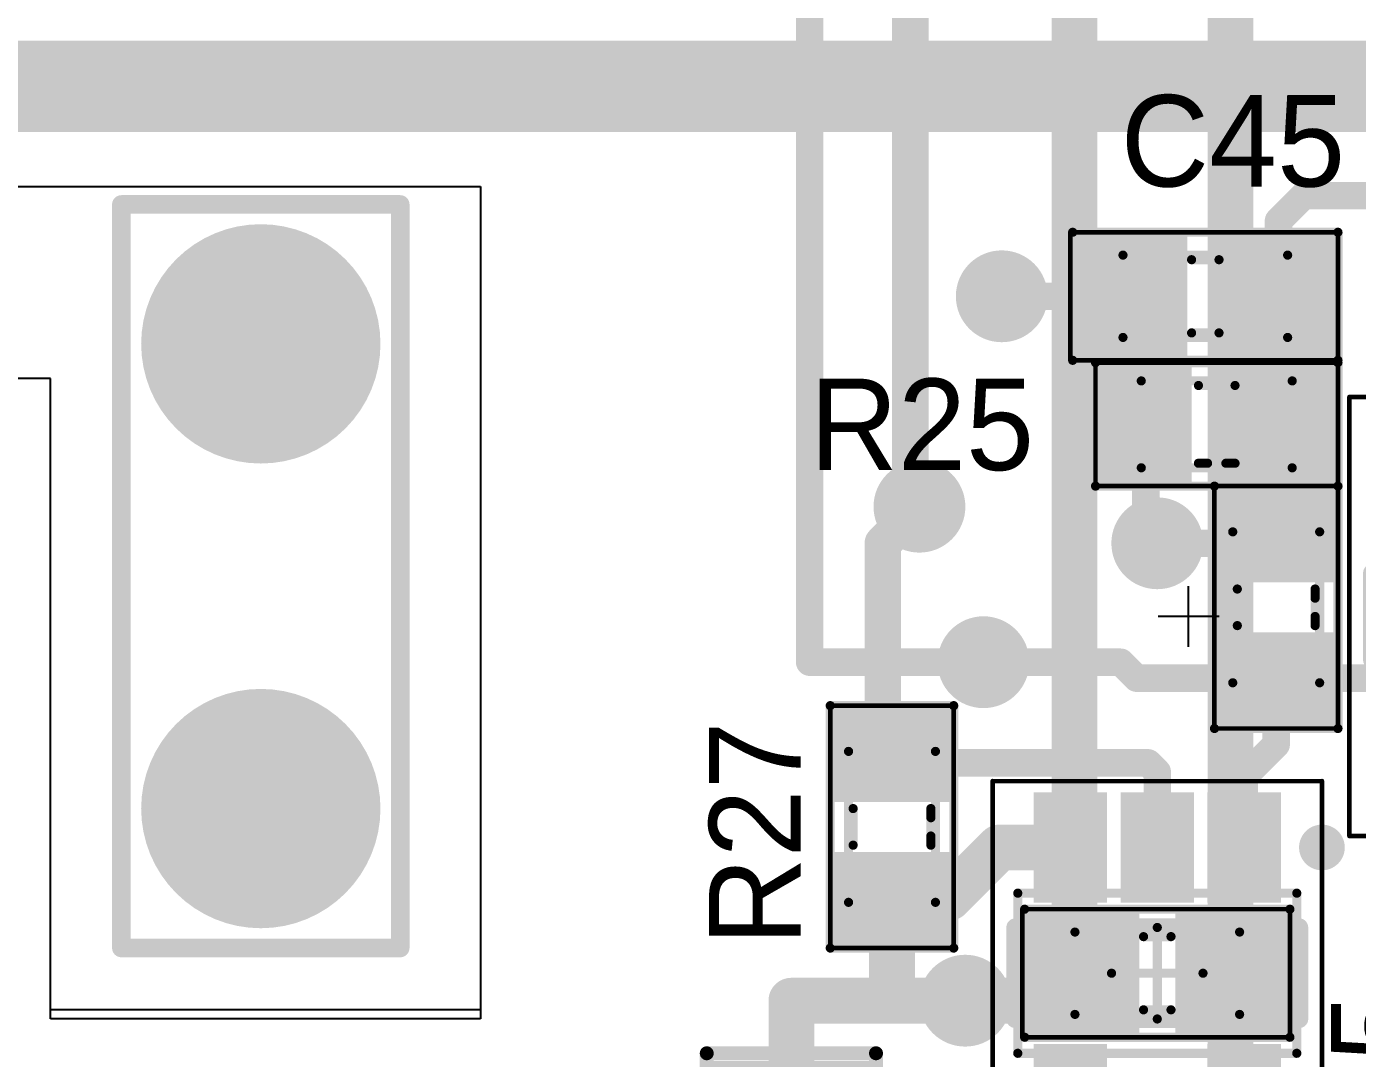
# Model space of a CAD drawing. Header units: millimetres. Extents: x 29 to 180, y 30 to 200.
# Drawn here: x 103.84 to 118.39, y 95.77 to 107.05 of the extents above; entities that cross this region are included whole.
import ezdxf

# ---------------------------------------------------------------- set-up
doc = ezdxf.new("R2010")
doc.units = ezdxf.units.MM
for name, color, linetype in [('BottomLayer', 5, 'Continuous'), ('BottomOverlay', 54, 'Continuous'), ('BottomPaste', 16, 'Continuous'), ('BottomSolder', 6, 'Continuous'), ('Mechanical13', 56, 'Continuous'), ('Mechanical15', 56, 'Continuous'), ('MultiLayer', 9, 'Continuous'), ('PadHoleLayer', 156, 'Continuous'), ('TopLayer', 1, 'Continuous'), ('TopOverlay', 2, 'Continuous'), ('TopPaste', 8, 'Continuous'), ('TopSolder', 216, 'Continuous'), ('ViaHoleLayer', 16, 'Continuous')]:
    doc.layers.add(name, color=color, linetype=linetype)

# ---------------------------------------------------------------- blocks, each defined once
blk = doc.blocks.new('SOD_123_143')
at = {"layer": 'Mechanical13', "const_width": 0.1}
for points in [[(-1.93, 0.9), (1.93, 0.9)], [(-1.93, 0.9), (-1.93, -0.9)], [(1.93, 0.9), (1.93, -0.9)], [(-1.93, -0.9), (1.93, -0.9)]]:
    blk.add_lwpolyline(points, dxfattribs=at)
at = {"layer": 'Mechanical13', "const_width": 0.05}
for points in [[(-1.955, 0.9, 1), (-1.905, 0.9, 1)], [(-1.955, 0.9, 1), (-1.905, 0.9, 1)], [(1.905, 0.9, 1), (1.955, 0.9, 1)], [(1.905, 0.9, 1), (1.955, 0.9, 1)], [(-1.955, -0.9, 1), (-1.905, -0.9, 1)], [(-1.955, -0.9, 1), (-1.905, -0.9, 1)], [(1.905, -0.9, 1), (1.955, -0.9, 1)], [(1.905, -0.9, 1), (1.955, -0.9, 1)]]:
    blk.add_lwpolyline(points, format="xyb", close=True, dxfattribs=at)
at = {"layer": 'Mechanical13'}
blk.add_solid([(-1.93, -0.9), (-1.411, -0.9), (-1.93, 0.9), (-1.411, 0.9)], dxfattribs=at)
at = {"layer": 'Mechanical15'}
for points, const_width in [([(-2.4, 1.2), (2.4, 1.2)], 0.05), ([(-2.4, 1.2), (-2.4, -1.2)], 0.05), ([(2.4, 1.2), (2.4, -1.2)], 0.05), ([(0, 0.5), (0, -0.5)], 0.1), ([(-0.5, 0), (0.5, 0)], 0.1), ([(-2.4, -1.2), (2.4, -1.2)], 0.05)]:
    blk.add_lwpolyline(points, dxfattribs=dict(at, const_width=const_width))
for points, const_width in [([(-2.412, 1.2, 1), (-2.388, 1.2, 1)], 0.025), ([(-2.412, 1.2, 1), (-2.388, 1.2, 1)], 0.025), ([(2.388, 1.2, 1), (2.412, 1.2, 1)], 0.025), ([(2.388, 1.2, 1), (2.412, 1.2, 1)], 0.025), ([(-0.025, 0.5, 1), (0.025, 0.5, 1)], 0.05), ([(-0.525, 0, 1), (-0.475, 0, 1)], 0.05), ([(0.475, 0, 1), (0.525, 0, 1)], 0.05), ([(-0.025, -0.5, 1), (0.025, -0.5, 1)], 0.05), ([(-2.412, -1.2, 1), (-2.388, -1.2, 1)], 0.025), ([(-2.412, -1.2, 1), (-2.388, -1.2, 1)], 0.025), ([(2.388, -1.2, 1), (2.412, -1.2, 1)], 0.025), ([(2.388, -1.2, 1), (2.412, -1.2, 1)], 0.025)]:
    blk.add_lwpolyline(points, format="xyb", close=True, dxfattribs=dict(at, const_width=const_width))
at = {"layer": 'TopLayer'}
for points in [[(-1.18, -0.61), (-1.18, 0.61), (-2.09, -0.61), (-2.09, 0.61)], [(2.09, -0.61), (2.09, 0.61), (1.18, -0.61), (1.18, 0.61)]]:
    blk.add_solid(points, dxfattribs=at)
at = {"layer": 'TopOverlay'}
for p, q in [((0, 2.625), (0, 3.291)), ((-0.333, 2.958), (0.333, 2.958))]:
    blk.add_line(p, q, dxfattribs=at)
at = {"layer": 'TopOverlay', "const_width": 0.2}
for points in [[(-0.475, 0.95), (0.475, 0.95)], [(-0.475, -0.95), (0.475, -0.95)]]:
    blk.add_lwpolyline(points, dxfattribs=at)
at = {"layer": 'TopOverlay', "const_width": 0.1}
for points in [[(-0.525, 0.95, 1), (-0.425, 0.95, 1)], [(0.425, 0.95, 1), (0.525, 0.95, 1)], [(-0.525, -0.95, 1), (-0.425, -0.95, 1)], [(0.425, -0.95, 1), (0.525, -0.95, 1)]]:
    blk.add_lwpolyline(points, format="xyb", close=True, dxfattribs=at)
at = {"layer": 'TopPaste'}
for points in [[(-1.18, -0.61), (-1.18, 0.61), (-2.09, -0.61), (-2.09, 0.61)], [(2.09, -0.61), (2.09, 0.61), (1.18, -0.61), (1.18, 0.61)]]:
    blk.add_solid(points, dxfattribs=at)
at = {"layer": 'TopSolder'}
for points in [[(-1.078, -0.712), (-1.078, 0.712), (-2.192, -0.712), (-2.192, 0.712)], [(2.192, -0.712), (2.192, 0.712), (1.078, -0.712), (1.078, 0.712)]]:
    blk.add_solid(points, dxfattribs=at)
blk = doc.blocks.new('SOT_23_DBV__144')
at = {"layer": 'Mechanical13', "const_width": 0.1}
for points in [[(-0.875, -1.525), (-0.875, 1.525)], [(0.875, 1.525), (-0.875, 1.525)], [(0.875, -1.525), (0.875, 1.525)], [(0.875, -1.525), (-0.875, -1.525)]]:
    blk.add_lwpolyline(points, dxfattribs=at)
at = {"layer": 'Mechanical13', "const_width": 0.05}
for points in [[(-0.9, 1.525, 1), (-0.85, 1.525, 1)], [(-0.9, 1.525, 1), (-0.85, 1.525, 1)], [(0.85, 1.525, 1), (0.9, 1.525, 1)], [(0.85, 1.525, 1), (0.9, 1.525, 1)], [(-0.9, -1.525, 1), (-0.85, -1.525, 1)], [(-0.9, -1.525, 1), (-0.85, -1.525, 1)], [(0.85, -1.525, 1), (0.9, -1.525, 1)], [(0.85, -1.525, 1), (0.9, -1.525, 1)]]:
    blk.add_lwpolyline(points, format="xyb", close=True, dxfattribs=at)
at = {"layer": 'Mechanical15'}
for points, const_width in [([(-2.1, -1.8), (-2.1, 1.8)], 0.05), ([(2.1, 1.8), (-2.1, 1.8)], 0.05), ([(2.1, -1.8), (2.1, 1.8)], 0.05), ([(0, -0.5), (0, 0.5)], 0.1), ([(0.5, 0), (-0.5, 0)], 0.1), ([(2.1, -1.8), (-2.1, -1.8)], 0.05)]:
    blk.add_lwpolyline(points, dxfattribs=dict(at, const_width=const_width))
for points, const_width in [([(-2.113, 1.8, 1), (-2.088, 1.8, 1)], 0.025), ([(-2.113, 1.8, 1), (-2.088, 1.8, 1)], 0.025), ([(2.087, 1.8, 1), (2.112, 1.8, 1)], 0.025), ([(2.087, 1.8, 1), (2.112, 1.8, 1)], 0.025), ([(-0.025, 0.5, 1), (0.025, 0.5, 1)], 0.05), ([(-0.525, 0, 1), (-0.475, 0, 1)], 0.05), ([(0.475, 0, 1), (0.525, 0, 1)], 0.05), ([(-0.025, -0.5, 1), (0.025, -0.5, 1)], 0.05), ([(-2.113, -1.8, 1), (-2.088, -1.8, 1)], 0.025), ([(-2.113, -1.8, 1), (-2.088, -1.8, 1)], 0.025), ([(2.087, -1.8, 1), (2.112, -1.8, 1)], 0.025), ([(2.087, -1.8, 1), (2.112, -1.8, 1)], 0.025)]:
    blk.add_lwpolyline(points, format="xyb", close=True, dxfattribs=dict(at, const_width=const_width))
at = {"layer": 'TopLayer'}
for points in [[(-0.875, 0.65), (-0.875, 1.25), (-1.875, 0.65), (-1.875, 1.25)], [(1.875, 0.65), (1.875, 1.25), (0.875, 0.65), (0.875, 1.25)], [(-0.875, -0.3), (-0.875, 0.3), (-1.875, -0.3), (-1.875, 0.3)], [(-0.875, -1.25), (-0.875, -0.65), (-1.875, -1.25), (-1.875, -0.65)], [(1.875, -1.25), (1.875, -0.65), (0.875, -1.25), (0.875, -0.65)]]:
    blk.add_solid(points, dxfattribs=at)
at = {"layer": 'TopOverlay'}
for points, const_width in [([(-1.25, 1.8, 1), (-1.5, 1.8, 1)], 0.25), ([(-1.563, 1.8, 1), (-1.438, 1.8, 1)], 0.125), ([(-1.312, 1.8, 1), (-1.188, 1.8, 1)], 0.125), ([(-0.55, 1.55, 1), (-0.45, 1.55, 1)], 0.1), ([(-0.55, 1.55, 1), (-0.45, 1.55, 1)], 0.1), ([(0.45, 1.55, 1), (0.55, 1.55, 1)], 0.1), ([(0.45, 1.55, 1), (0.55, 1.55, 1)], 0.1), ([(-0.55, -1.55, 1), (-0.45, -1.55, 1)], 0.1), ([(-0.55, -1.55, 1), (-0.45, -1.55, 1)], 0.1), ([(0.45, -1.55, 1), (0.55, -1.55, 1)], 0.1), ([(0.45, -1.55, 1), (0.55, -1.55, 1)], 0.1)]:
    blk.add_lwpolyline(points, format="xyb", close=True, dxfattribs=dict(at, const_width=const_width))
at = {"layer": 'TopOverlay', "const_width": 0.2}
for points in [[(0.5, 1.55), (-0.5, 1.55)], [(-0.5, -1.55), (-0.5, 1.55)], [(0.5, -1.55), (0.5, 1.55)], [(0.5, -1.55), (-0.5, -1.55)]]:
    blk.add_lwpolyline(points, dxfattribs=at)
at = {"layer": 'TopPaste'}
for points in [[(-0.875, 0.65), (-0.875, 1.25), (-1.875, 0.65), (-1.875, 1.25)], [(1.875, 0.65), (1.875, 1.25), (0.875, 0.65), (0.875, 1.25)], [(-0.875, -0.3), (-0.875, 0.3), (-1.875, -0.3), (-1.875, 0.3)], [(-0.875, -1.25), (-0.875, -0.65), (-1.875, -1.25), (-1.875, -0.65)], [(1.875, -1.25), (1.875, -0.65), (0.875, -1.25), (0.875, -0.65)]]:
    blk.add_solid(points, dxfattribs=at)
at = {"layer": 'TopSolder'}
for points in [[(-0.773, 0.548), (-0.773, 1.352), (-1.977, 0.548), (-1.977, 1.352)], [(1.977, 0.548), (1.977, 1.352), (0.773, 0.548), (0.773, 1.352)], [(-0.773, -0.402), (-0.773, 0.402), (-1.977, -0.402), (-1.977, 0.402)], [(-0.773, -1.352), (-0.773, -0.548), (-1.977, -1.352), (-1.977, -0.548)], [(1.977, -1.352), (1.977, -0.548), (0.773, -1.352), (0.773, -0.548)]]:
    blk.add_solid(points, dxfattribs=at)
blk = doc.blocks.new('SMD_C_0603_B_245')
at = {"layer": 'BottomLayer'}
for points in [[(-1.3, 0.55), (-1.3, -0.55), (-0.3, 0.55), (-0.3, -0.55)], [(0.3, 0.55), (0.3, -0.55), (1.3, 0.55), (1.3, -0.55)]]:
    blk.add_solid(points, dxfattribs=at)
at = {"layer": 'BottomOverlay', "const_width": 0.1}
for points in [[(-1.45, -0.7), (-1.45, 0.7)], [(-1.45, 0.7), (1.45, 0.7)], [(1.45, -0.7), (1.45, 0.7)], [(-0.15, 0.4), (0.15, 0.4)], [(-0.15, -0.4), (0.15, -0.4)], [(-1.45, -0.7), (1.45, -0.7)]]:
    blk.add_lwpolyline(points, dxfattribs=at)
at = {"layer": 'BottomOverlay', "const_width": 0.05}
for points in [[(-1.475, 0.7, 1), (-1.425, 0.7, 1)], [(-1.475, 0.7, 1), (-1.425, 0.7, 1)], [(1.425, 0.7, 1), (1.475, 0.7, 1)], [(1.425, 0.7, 1), (1.475, 0.7, 1)], [(-0.175, 0.4, 1), (-0.125, 0.4, 1)], [(0.125, 0.4, 1), (0.175, 0.4, 1)], [(-0.175, -0.4, 1), (-0.125, -0.4, 1)], [(0.125, -0.4, 1), (0.175, -0.4, 1)], [(-1.475, -0.7, 1), (-1.425, -0.7, 1)], [(-1.475, -0.7, 1), (-1.425, -0.7, 1)], [(1.425, -0.7, 1), (1.475, -0.7, 1)], [(1.425, -0.7, 1), (1.475, -0.7, 1)]]:
    blk.add_lwpolyline(points, format="xyb", close=True, dxfattribs=at)
at = {"layer": 'BottomPaste'}
for points in [[(-1.3, 0.55), (-1.3, -0.55), (-0.3, 0.55), (-0.3, -0.55)], [(0.3, 0.55), (0.3, -0.55), (1.3, 0.55), (1.3, -0.55)]]:
    blk.add_solid(points, dxfattribs=at)
at = {"layer": 'BottomSolder'}
for points in [[(-1.402, 0.652), (-1.402, -0.652), (-0.198, 0.652), (-0.198, -0.652)], [(0.198, 0.652), (0.198, -0.652), (1.402, 0.652), (1.402, -0.652)]]:
    blk.add_solid(points, dxfattribs=at)
at = {"layer": 'Mechanical13', "const_width": 0.1}
for points in [[(-0.9, -0.45), (-0.9, 0.45)], [(-0.9, 0.45), (0.9, 0.45)], [(0.9, -0.45), (0.9, 0.45)], [(-0.9, -0.45), (0.9, -0.45)]]:
    blk.add_lwpolyline(points, dxfattribs=at)
at = {"layer": 'Mechanical13', "const_width": 0.05}
for points in [[(-0.925, 0.45, 1), (-0.875, 0.45, 1)], [(-0.925, 0.45, 1), (-0.875, 0.45, 1)], [(0.875, 0.45, 1), (0.925, 0.45, 1)], [(0.875, 0.45, 1), (0.925, 0.45, 1)], [(-0.925, -0.45, 1), (-0.875, -0.45, 1)], [(-0.925, -0.45, 1), (-0.875, -0.45, 1)], [(0.875, -0.45, 1), (0.925, -0.45, 1)], [(0.875, -0.45, 1), (0.925, -0.45, 1)]]:
    blk.add_lwpolyline(points, format="xyb", close=True, dxfattribs=at)
at = {"layer": 'Mechanical15', "const_width": 0.05}
for points in [[(-1.475, -0.7), (-1.475, 0.7)], [(-1.475, 0.7), (1.45, 0.7)], [(1.45, -0.7), (1.45, 0.7)], [(-1.475, -0.7), (1.45, -0.7)]]:
    blk.add_lwpolyline(points, dxfattribs=at)
at = {"layer": 'Mechanical15', "const_width": 0.025}
for points in [[(-1.488, 0.7, 1), (-1.463, 0.7, 1)], [(-1.488, 0.7, 1), (-1.463, 0.7, 1)], [(1.438, 0.7, 1), (1.462, 0.7, 1)], [(1.438, 0.7, 1), (1.462, 0.7, 1)], [(-1.488, -0.7, 1), (-1.463, -0.7, 1)], [(-1.488, -0.7, 1), (-1.463, -0.7, 1)], [(1.438, -0.7, 1), (1.462, -0.7, 1)], [(1.438, -0.7, 1), (1.462, -0.7, 1)]]:
    blk.add_lwpolyline(points, format="xyb", close=True, dxfattribs=at)
blk = doc.blocks.new('SMD_C_0603_246')
at = {"layer": 'Mechanical13', "const_width": 0.1}
for points in [[(-0.9, -0.45), (-0.9, 0.45)], [(-0.9, 0.45), (0.9, 0.45)], [(0.9, -0.45), (0.9, 0.45)], [(-0.9, -0.45), (0.9, -0.45)]]:
    blk.add_lwpolyline(points, dxfattribs=at)
at = {"layer": 'Mechanical13', "const_width": 0.05}
for points in [[(-0.925, 0.45, 1), (-0.875, 0.45, 1)], [(-0.925, 0.45, 1), (-0.875, 0.45, 1)], [(0.875, 0.45, 1), (0.925, 0.45, 1)], [(0.875, 0.45, 1), (0.925, 0.45, 1)], [(-0.925, -0.45, 1), (-0.875, -0.45, 1)], [(-0.925, -0.45, 1), (-0.875, -0.45, 1)], [(0.875, -0.45, 1), (0.925, -0.45, 1)], [(0.875, -0.45, 1), (0.925, -0.45, 1)]]:
    blk.add_lwpolyline(points, format="xyb", close=True, dxfattribs=at)
at = {"layer": 'Mechanical15', "const_width": 0.05}
for points in [[(-1.475, -0.7), (-1.475, 0.7)], [(-1.475, 0.7), (1.45, 0.7)], [(1.45, -0.7), (1.45, 0.7)], [(-1.475, -0.7), (1.45, -0.7)]]:
    blk.add_lwpolyline(points, dxfattribs=at)
at = {"layer": 'Mechanical15', "const_width": 0.025}
for points in [[(-1.488, 0.7, 1), (-1.463, 0.7, 1)], [(-1.488, 0.7, 1), (-1.463, 0.7, 1)], [(1.438, 0.7, 1), (1.462, 0.7, 1)], [(1.438, 0.7, 1), (1.462, 0.7, 1)], [(-1.488, -0.7, 1), (-1.463, -0.7, 1)], [(-1.488, -0.7, 1), (-1.463, -0.7, 1)], [(1.438, -0.7, 1), (1.462, -0.7, 1)], [(1.438, -0.7, 1), (1.462, -0.7, 1)]]:
    blk.add_lwpolyline(points, format="xyb", close=True, dxfattribs=at)
at = {"layer": 'TopLayer'}
for points in [[(-0.3, -0.55), (-0.3, 0.55), (-1.3, -0.55), (-1.3, 0.55)], [(1.3, -0.55), (1.3, 0.55), (0.3, -0.55), (0.3, 0.55)]]:
    blk.add_solid(points, dxfattribs=at)
at = {"layer": 'TopOverlay', "const_width": 0.1}
for points in [[(-1.45, -0.7), (-1.45, 0.7)], [(-1.45, 0.7), (1.45, 0.7)], [(1.45, -0.7), (1.45, 0.7)], [(-0.15, 0.4), (0.15, 0.4)], [(-0.15, -0.4), (0.15, -0.4)], [(-1.45, -0.7), (1.45, -0.7)]]:
    blk.add_lwpolyline(points, dxfattribs=at)
at = {"layer": 'TopOverlay', "const_width": 0.05}
for points in [[(-1.475, 0.7, 1), (-1.425, 0.7, 1)], [(-1.475, 0.7, 1), (-1.425, 0.7, 1)], [(1.425, 0.7, 1), (1.475, 0.7, 1)], [(1.425, 0.7, 1), (1.475, 0.7, 1)], [(-0.175, 0.4, 1), (-0.125, 0.4, 1)], [(0.125, 0.4, 1), (0.175, 0.4, 1)], [(-0.175, -0.4, 1), (-0.125, -0.4, 1)], [(0.125, -0.4, 1), (0.175, -0.4, 1)], [(-1.475, -0.7, 1), (-1.425, -0.7, 1)], [(-1.475, -0.7, 1), (-1.425, -0.7, 1)], [(1.425, -0.7, 1), (1.475, -0.7, 1)], [(1.425, -0.7, 1), (1.475, -0.7, 1)]]:
    blk.add_lwpolyline(points, format="xyb", close=True, dxfattribs=at)
at = {"layer": 'TopPaste'}
for points in [[(-0.3, -0.55), (-0.3, 0.55), (-1.3, -0.55), (-1.3, 0.55)], [(1.3, -0.55), (1.3, 0.55), (0.3, -0.55), (0.3, 0.55)]]:
    blk.add_solid(points, dxfattribs=at)
at = {"layer": 'TopSolder'}
for points in [[(-0.198, -0.652), (-0.198, 0.652), (-1.402, -0.652), (-1.402, 0.652)], [(1.402, -0.652), (1.402, 0.652), (0.198, -0.652), (0.198, 0.652)]]:
    blk.add_solid(points, dxfattribs=at)
blk = doc.blocks.new('SMD_R_0603_439')
at = {"layer": 'Mechanical13', "const_width": 0.1}
for points in [[(-0.825, -0.475), (-0.825, 0.475)], [(0.825, 0.475), (-0.825, 0.475)], [(0.825, -0.475), (0.825, 0.475)], [(0.825, -0.475), (-0.825, -0.475)]]:
    blk.add_lwpolyline(points, dxfattribs=at)
at = {"layer": 'Mechanical13', "const_width": 0.05}
for points in [[(-0.85, 0.475, 1), (-0.8, 0.475, 1)], [(-0.85, 0.475, 1), (-0.8, 0.475, 1)], [(0.8, 0.475, 1), (0.85, 0.475, 1)], [(0.8, 0.475, 1), (0.85, 0.475, 1)], [(-0.85, -0.475, 1), (-0.8, -0.475, 1)], [(-0.85, -0.475, 1), (-0.8, -0.475, 1)], [(0.8, -0.475, 1), (0.85, -0.475, 1)], [(0.8, -0.475, 1), (0.85, -0.475, 1)]]:
    blk.add_lwpolyline(points, format="xyb", close=True, dxfattribs=at)
at = {"layer": 'Mechanical15', "const_width": 0.05}
for points in [[(-1.325, -0.675), (-1.325, 0.675)], [(1.325, 0.675), (-1.325, 0.675)], [(1.325, -0.675), (1.325, 0.675)], [(1.325, -0.675), (-1.325, -0.675)]]:
    blk.add_lwpolyline(points, dxfattribs=at)
at = {"layer": 'Mechanical15', "const_width": 0.025}
for points in [[(-1.338, 0.675, 1), (-1.313, 0.675, 1)], [(-1.338, 0.675, 1), (-1.313, 0.675, 1)], [(1.313, 0.675, 1), (1.338, 0.675, 1)], [(1.313, 0.675, 1), (1.338, 0.675, 1)], [(-1.338, -0.675, 1), (-1.313, -0.675, 1)], [(-1.338, -0.675, 1), (-1.313, -0.675, 1)], [(1.313, -0.675, 1), (1.338, -0.675, 1)], [(1.313, -0.675, 1), (1.338, -0.675, 1)]]:
    blk.add_lwpolyline(points, format="xyb", close=True, dxfattribs=at)
at = {"layer": 'TopLayer'}
for points in [[(-0.375, -0.525), (-0.375, 0.525), (-1.175, -0.525), (-1.175, 0.525)], [(1.175, -0.525), (1.175, 0.525), (0.375, -0.525), (0.375, 0.525)]]:
    blk.add_solid(points, dxfattribs=at)
at = {"layer": 'TopOverlay', "const_width": 0.1}
for points in [[(1.325, 0.675), (-1.325, 0.675)], [(-1.325, -0.675), (-1.325, 0.675)], [(1.325, -0.675), (1.325, 0.675)], [(-0.1, 0.425), (-0.2, 0.425)], [(0.1, 0.425), (-0.1, 0.425)], [(0.2, 0.425), (0.1, 0.425)], [(0.2, -0.425), (-0.2, -0.425)], [(1.325, -0.675), (-1.325, -0.675)]]:
    blk.add_lwpolyline(points, dxfattribs=at)
at = {"layer": 'TopOverlay', "const_width": 0.05}
for points in [[(-1.35, 0.675, 1), (-1.3, 0.675, 1)], [(-1.35, 0.675, 1), (-1.3, 0.675, 1)], [(1.3, 0.675, 1), (1.35, 0.675, 1)], [(1.3, 0.675, 1), (1.35, 0.675, 1)], [(-0.225, 0.425, 1), (-0.175, 0.425, 1)], [(-0.125, 0.425, 1), (-0.075, 0.425, 1)], [(-0.125, 0.425, 1), (-0.075, 0.425, 1)], [(0.075, 0.425, 1), (0.125, 0.425, 1)], [(0.075, 0.425, 1), (0.125, 0.425, 1)], [(0.175, 0.425, 1), (0.225, 0.425, 1)], [(-0.225, -0.425, 1), (-0.175, -0.425, 1)], [(0.175, -0.425, 1), (0.225, -0.425, 1)], [(-1.35, -0.675, 1), (-1.3, -0.675, 1)], [(-1.35, -0.675, 1), (-1.3, -0.675, 1)], [(1.3, -0.675, 1), (1.35, -0.675, 1)], [(1.3, -0.675, 1), (1.35, -0.675, 1)]]:
    blk.add_lwpolyline(points, format="xyb", close=True, dxfattribs=at)
at = {"layer": 'TopPaste'}
for points in [[(-0.375, -0.525), (-0.375, 0.525), (-1.175, -0.525), (-1.175, 0.525)], [(1.175, -0.525), (1.175, 0.525), (0.375, -0.525), (0.375, 0.525)]]:
    blk.add_solid(points, dxfattribs=at)
at = {"layer": 'TopSolder'}
for points in [[(-0.273, -0.627), (-0.273, 0.627), (-1.277, -0.627), (-1.277, 0.627)], [(1.277, -0.627), (1.277, 0.627), (0.273, -0.627), (0.273, 0.627)]]:
    blk.add_solid(points, dxfattribs=at)
blk = doc.blocks.new('SMD_R_0603_440')
at = {"layer": 'Mechanical13', "const_width": 0.1}
for points in [[(-0.825, 0.475), (-0.825, -0.475)], [(0.825, 0.475), (-0.825, 0.475)], [(0.825, 0.475), (0.825, -0.475)], [(0.825, -0.475), (-0.825, -0.475)]]:
    blk.add_lwpolyline(points, dxfattribs=at)
at = {"layer": 'Mechanical13', "const_width": 0.05}
for points in [[(-0.85, 0.475, 1), (-0.8, 0.475, 1)], [(-0.85, 0.475, 1), (-0.8, 0.475, 1)], [(0.8, 0.475, 1), (0.85, 0.475, 1)], [(0.8, 0.475, 1), (0.85, 0.475, 1)], [(-0.85, -0.475, 1), (-0.8, -0.475, 1)], [(-0.85, -0.475, 1), (-0.8, -0.475, 1)], [(0.8, -0.475, 1), (0.85, -0.475, 1)], [(0.8, -0.475, 1), (0.85, -0.475, 1)]]:
    blk.add_lwpolyline(points, format="xyb", close=True, dxfattribs=at)
at = {"layer": 'Mechanical15', "const_width": 0.05}
for points in [[(-1.325, 0.675), (-1.325, -0.675)], [(1.325, 0.675), (-1.325, 0.675)], [(1.325, 0.675), (1.325, -0.675)], [(1.325, -0.675), (-1.325, -0.675)]]:
    blk.add_lwpolyline(points, dxfattribs=at)
at = {"layer": 'Mechanical15', "const_width": 0.025}
for points in [[(-1.338, 0.675, 1), (-1.313, 0.675, 1)], [(-1.338, 0.675, 1), (-1.313, 0.675, 1)], [(1.313, 0.675, 1), (1.338, 0.675, 1)], [(1.313, 0.675, 1), (1.338, 0.675, 1)], [(-1.338, -0.675, 1), (-1.313, -0.675, 1)], [(-1.338, -0.675, 1), (-1.313, -0.675, 1)], [(1.313, -0.675, 1), (1.338, -0.675, 1)], [(1.313, -0.675, 1), (1.338, -0.675, 1)]]:
    blk.add_lwpolyline(points, format="xyb", close=True, dxfattribs=at)
at = {"layer": 'TopLayer'}
for points in [[(-0.375, -0.525), (-0.375, 0.525), (-1.175, -0.525), (-1.175, 0.525)], [(1.175, -0.525), (1.175, 0.525), (0.375, -0.525), (0.375, 0.525)]]:
    blk.add_solid(points, dxfattribs=at)
at = {"layer": 'TopOverlay', "const_width": 0.1}
for points in [[(1.325, 0.675), (-1.325, 0.675)], [(-1.325, 0.675), (-1.325, -0.675)], [(1.325, 0.675), (1.325, -0.675)], [(-0.1, 0.425), (-0.2, 0.425)], [(0.1, 0.425), (-0.1, 0.425)], [(0.2, 0.425), (0.1, 0.425)], [(0.2, -0.425), (-0.2, -0.425)], [(1.325, -0.675), (-1.325, -0.675)]]:
    blk.add_lwpolyline(points, dxfattribs=at)
at = {"layer": 'TopOverlay', "const_width": 0.05}
for points in [[(-1.35, 0.675, 1), (-1.3, 0.675, 1)], [(-1.35, 0.675, 1), (-1.3, 0.675, 1)], [(1.3, 0.675, 1), (1.35, 0.675, 1)], [(1.3, 0.675, 1), (1.35, 0.675, 1)], [(-0.225, 0.425, 1), (-0.175, 0.425, 1)], [(-0.125, 0.425, 1), (-0.075, 0.425, 1)], [(-0.125, 0.425, 1), (-0.075, 0.425, 1)], [(0.075, 0.425, 1), (0.125, 0.425, 1)], [(0.075, 0.425, 1), (0.125, 0.425, 1)], [(0.175, 0.425, 1), (0.225, 0.425, 1)], [(-0.225, -0.425, 1), (-0.175, -0.425, 1)], [(0.175, -0.425, 1), (0.225, -0.425, 1)], [(-1.35, -0.675, 1), (-1.3, -0.675, 1)], [(-1.35, -0.675, 1), (-1.3, -0.675, 1)], [(1.3, -0.675, 1), (1.35, -0.675, 1)], [(1.3, -0.675, 1), (1.35, -0.675, 1)]]:
    blk.add_lwpolyline(points, format="xyb", close=True, dxfattribs=at)
at = {"layer": 'TopPaste'}
for points in [[(-0.375, -0.525), (-0.375, 0.525), (-1.175, -0.525), (-1.175, 0.525)], [(1.175, -0.525), (1.175, 0.525), (0.375, -0.525), (0.375, 0.525)]]:
    blk.add_solid(points, dxfattribs=at)
at = {"layer": 'TopSolder'}
for points in [[(-0.273, -0.627), (-0.273, 0.627), (-1.277, -0.627), (-1.277, 0.627)], [(1.277, -0.627), (1.277, 0.627), (0.273, -0.627), (0.273, 0.627)]]:
    blk.add_solid(points, dxfattribs=at)
blk = doc.blocks.new('SMD_R_0603_442')
at = {"layer": 'Mechanical13', "const_width": 0.1}
for points in [[(-0.825, -0.475), (-0.825, 0.475)], [(0.825, 0.475), (-0.825, 0.475)], [(0.825, -0.475), (0.825, 0.475)], [(0.825, -0.475), (-0.825, -0.475)]]:
    blk.add_lwpolyline(points, dxfattribs=at)
at = {"layer": 'Mechanical13', "const_width": 0.05}
for points in [[(-0.85, 0.475, 1), (-0.8, 0.475, 1)], [(-0.85, 0.475, 1), (-0.8, 0.475, 1)], [(0.8, 0.475, 1), (0.85, 0.475, 1)], [(0.8, 0.475, 1), (0.85, 0.475, 1)], [(-0.85, -0.475, 1), (-0.8, -0.475, 1)], [(-0.85, -0.475, 1), (-0.8, -0.475, 1)], [(0.8, -0.475, 1), (0.85, -0.475, 1)], [(0.8, -0.475, 1), (0.85, -0.475, 1)]]:
    blk.add_lwpolyline(points, format="xyb", close=True, dxfattribs=at)
at = {"layer": 'Mechanical15', "const_width": 0.05}
for points in [[(-1.325, -0.675), (-1.325, 0.675)], [(1.325, 0.675), (-1.325, 0.675)], [(1.325, -0.675), (1.325, 0.675)], [(1.325, -0.675), (-1.325, -0.675)]]:
    blk.add_lwpolyline(points, dxfattribs=at)
at = {"layer": 'Mechanical15', "const_width": 0.025}
for points in [[(-1.338, 0.675, 1), (-1.313, 0.675, 1)], [(-1.338, 0.675, 1), (-1.313, 0.675, 1)], [(1.313, 0.675, 1), (1.338, 0.675, 1)], [(1.313, 0.675, 1), (1.338, 0.675, 1)], [(-1.338, -0.675, 1), (-1.313, -0.675, 1)], [(-1.338, -0.675, 1), (-1.313, -0.675, 1)], [(1.313, -0.675, 1), (1.338, -0.675, 1)], [(1.313, -0.675, 1), (1.338, -0.675, 1)]]:
    blk.add_lwpolyline(points, format="xyb", close=True, dxfattribs=at)
at = {"layer": 'TopLayer'}
for points in [[(-0.375, -0.525), (-0.375, 0.525), (-1.175, -0.525), (-1.175, 0.525)], [(1.175, -0.525), (1.175, 0.525), (0.375, -0.525), (0.375, 0.525)]]:
    blk.add_solid(points, dxfattribs=at)
at = {"layer": 'TopOverlay', "const_width": 0.1}
for points in [[(1.325, 0.675), (-1.325, 0.675)], [(-1.325, -0.675), (-1.325, 0.675)], [(1.325, -0.675), (1.325, 0.675)], [(-0.1, 0.425), (-0.2, 0.425)], [(0.1, 0.425), (-0.1, 0.425)], [(0.2, 0.425), (0.1, 0.425)], [(0.2, -0.425), (-0.2, -0.425)], [(1.325, -0.675), (-1.325, -0.675)]]:
    blk.add_lwpolyline(points, dxfattribs=at)
at = {"layer": 'TopOverlay', "const_width": 0.05}
for points in [[(-1.35, 0.675, 1), (-1.3, 0.675, 1)], [(-1.35, 0.675, 1), (-1.3, 0.675, 1)], [(1.3, 0.675, 1), (1.35, 0.675, 1)], [(1.3, 0.675, 1), (1.35, 0.675, 1)], [(-0.225, 0.425, 1), (-0.175, 0.425, 1)], [(-0.125, 0.425, 1), (-0.075, 0.425, 1)], [(-0.125, 0.425, 1), (-0.075, 0.425, 1)], [(0.075, 0.425, 1), (0.125, 0.425, 1)], [(0.075, 0.425, 1), (0.125, 0.425, 1)], [(0.175, 0.425, 1), (0.225, 0.425, 1)], [(-0.225, -0.425, 1), (-0.175, -0.425, 1)], [(0.175, -0.425, 1), (0.225, -0.425, 1)], [(-1.35, -0.675, 1), (-1.3, -0.675, 1)], [(-1.35, -0.675, 1), (-1.3, -0.675, 1)], [(1.3, -0.675, 1), (1.35, -0.675, 1)], [(1.3, -0.675, 1), (1.35, -0.675, 1)]]:
    blk.add_lwpolyline(points, format="xyb", close=True, dxfattribs=at)
at = {"layer": 'TopPaste'}
for points in [[(-0.375, -0.525), (-0.375, 0.525), (-1.175, -0.525), (-1.175, 0.525)], [(1.175, -0.525), (1.175, 0.525), (0.375, -0.525), (0.375, 0.525)]]:
    blk.add_solid(points, dxfattribs=at)
at = {"layer": 'TopSolder'}
for points in [[(-0.273, -0.627), (-0.273, 0.627), (-1.277, -0.627), (-1.277, 0.627)], [(1.277, -0.627), (1.277, 0.627), (0.273, -0.627), (0.273, 0.627)]]:
    blk.add_solid(points, dxfattribs=at)
blk = doc.blocks.new('SMD_LED_LL_RED_552')
at = {"layer": 'Mechanical13', "const_width": 0.1}
for points in [[(-1.05, 0.675), (1.05, 0.675)], [(-1.05, 0.675), (-1.05, -0.675)], [(1.05, 0.675), (1.05, -0.675)], [(-1.05, -0.675), (1.05, -0.675)]]:
    blk.add_lwpolyline(points, dxfattribs=at)
at = {"layer": 'Mechanical13', "const_width": 0.05}
for points in [[(-1.075, 0.675, 1), (-1.025, 0.675, 1)], [(-1.075, 0.675, 1), (-1.025, 0.675, 1)], [(1.025, 0.675, 1), (1.075, 0.675, 1)], [(1.025, 0.675, 1), (1.075, 0.675, 1)], [(-1.075, -0.675, 1), (-1.025, -0.675, 1)], [(-1.075, -0.675, 1), (-1.025, -0.675, 1)], [(1.025, -0.675, 1), (1.075, -0.675, 1)], [(1.025, -0.675, 1), (1.075, -0.675, 1)]]:
    blk.add_lwpolyline(points, format="xyb", close=True, dxfattribs=at)
at = {"layer": 'TopLayer'}
for points in [[(-0.445, -0.749), (-0.445, 0.749), (-1.638, -0.749), (-1.638, 0.749)], [(1.638, -0.749), (1.638, 0.749), (0.445, -0.749), (0.445, 0.749)]]:
    blk.add_solid(points, dxfattribs=at)
at = {"layer": 'TopOverlay'}
for p, q in [((-0.175, -2.5), (-0.175, -1.834)), ((-0.508, -2.167), (0.158, -2.167))]:
    blk.add_line(p, q, dxfattribs=at)
at = {"layer": 'TopOverlay', "const_width": 0.152}
for points in [[(-1.825, 0.925), (-1.825, -0.925)], [(-1.825, 0.925), (1.825, 0.925)], [(1.825, 0.925), (1.825, -0.925)], [(-1.825, -0.925), (1.825, -0.925)]]:
    blk.add_lwpolyline(points, dxfattribs=at)
at = {"layer": 'TopOverlay', "const_width": 0.0762}
for points in [[(-1.863, 0.925, 1), (-1.787, 0.925, 1)], [(-1.863, 0.925, 1), (-1.787, 0.925, 1)], [(1.787, 0.925, 1), (1.863, 0.925, 1)], [(1.787, 0.925, 1), (1.863, 0.925, 1)], [(-1.863, -0.925, 1), (-1.787, -0.925, 1)], [(-1.863, -0.925, 1), (-1.787, -0.925, 1)], [(1.787, -0.925, 1), (1.863, -0.925, 1)], [(1.787, -0.925, 1), (1.863, -0.925, 1)]]:
    blk.add_lwpolyline(points, format="xyb", close=True, dxfattribs=at)
at = {"layer": 'TopPaste'}
for points in [[(-0.445, -0.749), (-0.445, 0.749), (-1.638, -0.749), (-1.638, 0.749)], [(1.638, -0.749), (1.638, 0.749), (0.445, -0.749), (0.445, 0.749)]]:
    blk.add_solid(points, dxfattribs=at)
at = {"layer": 'TopSolder'}
for points in [[(-0.343, -0.851), (-0.343, 0.851), (-1.74, -0.851), (-1.74, 0.851)], [(1.74, -0.851), (1.74, 0.851), (0.343, -0.851), (0.343, 0.851)]]:
    blk.add_solid(points, dxfattribs=at)
blk = doc.blocks.new('63849_1_581')
at = {"layer": 'BottomLayer', "const_width": 1.2065}
for points in [[(-0.60325, 0, 1), (0.60325, 0, 1)], [(4.47675, 0, 1), (5.68325, 0, 1)]]:
    blk.add_lwpolyline(points, format="xyb", close=True, dxfattribs=at)
at = {"layer": 'BottomSolder', "const_width": 1.3081}
for points in [[(-0.65405, 0, 1), (0.65405, 0, 1)], [(4.42595, 0, 1), (5.73405, 0, 1)]]:
    blk.add_lwpolyline(points, format="xyb", close=True, dxfattribs=at)
at = {"layer": 'MultiLayer', "const_width": 1.2065}
for points in [[(-0.60325, 0, 1), (0.60325, 0, 1)], [(4.47675, 0, 1), (5.68325, 0, 1)]]:
    blk.add_lwpolyline(points, format="xyb", close=True, dxfattribs=at)
at = {"layer": 'PadHoleLayer', "const_width": 0.762}
for points in [[(-0.381, 0, 1), (0.381, 0, 1)], [(4.699, 0, 1), (5.461, 0, 1)]]:
    blk.add_lwpolyline(points, format="xyb", close=True, dxfattribs=at)
at = {"layer": 'TopLayer', "const_width": 1.2065}
for points in [[(-0.60325, 0, 1), (0.60325, 0, 1)], [(4.47675, 0, 1), (5.68325, 0, 1)]]:
    blk.add_lwpolyline(points, format="xyb", close=True, dxfattribs=at)
at = {"layer": 'TopOverlay', "const_width": 0.2032}
for points in [[(6.604, 1.524), (-1.524, 1.524)], [(-1.524, -1.524), (-1.524, 1.524)], [(6.604, -1.524), (6.604, 1.524)], [(6.604, -1.524), (-1.524, -1.524)]]:
    blk.add_lwpolyline(points, dxfattribs=at)
at = {"layer": 'TopOverlay', "const_width": 0.1016}
for points in [[(-1.5748, 1.524, 1), (-1.4732, 1.524, 1)], [(-1.5748, 1.524, 1), (-1.4732, 1.524, 1)], [(6.5532, 1.524, 1), (6.6548, 1.524, 1)], [(6.5532, 1.524, 1), (6.6548, 1.524, 1)], [(-1.5748, -1.524, 1), (-1.4732, -1.524, 1)], [(-1.5748, -1.524, 1), (-1.4732, -1.524, 1)], [(6.5532, -1.524, 1), (6.6548, -1.524, 1)], [(6.5532, -1.524, 1), (6.6548, -1.524, 1)]]:
    blk.add_lwpolyline(points, format="xyb", close=True, dxfattribs=at)
at = {"layer": 'TopSolder', "const_width": 1.3081}
for points in [[(-0.65405, 0, 1), (0.65405, 0, 1)], [(4.42595, 0, 1), (5.73405, 0, 1)]]:
    blk.add_lwpolyline(points, format="xyb", close=True, dxfattribs=at)

msp = doc.modelspace()

# ---------------------------------------------------------------- linework, layer by layer
at = {"layer": 'BottomLayer'}
for p, q in [((102, 105.3), (104.1, 105.3)), ((104.1, 105.3), (108.8, 105.3)), ((108.8, 105.3), (108.8, 96.2)), ((104.1, 103.2), (102, 103.2)), ((104.1, 96.2), (104.1, 103.2)), ((108.8, 96.2), (104.1, 96.2))]:
    msp.add_line(p, q, dxfattribs=at)
for points, const_width in [([(112.4, 100.1), (112.4, 119.7)], 0.3), ([(115.296, 104.1), (115.296, 118.496)], 0.5), ([(117, 101.4), (117, 117.1)], 0.5), ([(113.5, 101.9), (113.5, 112.9)], 0.4), ([(115.296, 96.804), (115.296, 104.1)], 0.5), ([(114.5, 104.1), (115.296, 104.1)], 0.3), ([(113.5, 101.9), (113.6, 101.8)], 0.4), ([(116.2, 101.4), (117, 101.4)], 0.3), ([(117, 96.7), (117, 101.4)], 0.5), ([(112.4, 100.1), (114.3, 100.1)], 0.3), ([(115.296, 96.804), (115.4, 96.7)], 0.5), ([(115.1, 96.4), (115.4, 96.7)], 0.5), ([(117, 94), (117, 96.7)], 0.5), ([(114.1, 96.4), (115.1, 96.4)], 0.5)]:
    msp.add_lwpolyline(points, dxfattribs=dict(at, const_width=const_width))
for points, const_width in [([(114.3, 104.1, 1), (114.7, 104.1, 1)], 0.4), ([(115.171, 104.1, 1), (115.421, 104.1, 1)], 0.25), ([(115.171, 104.1, 1), (115.421, 104.1, 1)], 0.25), ([(114.425, 104.1, 1), (114.575, 104.1, 1)], 0.15), ([(115.221, 104.1, 1), (115.371, 104.1, 1)], 0.15), ([(113.4, 101.8, 1), (113.8, 101.8, 1)], 0.4), ([(113.4, 101.9, 1), (113.6, 101.9, 1)], 0.2), ([(113.4, 101.9, 1), (113.6, 101.9, 1)], 0.2), ([(113.5, 101.8, 1), (113.7, 101.8, 1)], 0.2), ([(116, 101.4, 1), (116.4, 101.4, 1)], 0.4), ([(116.125, 101.4, 1), (116.275, 101.4, 1)], 0.15), ([(116.875, 101.4, 1), (117.125, 101.4, 1)], 0.25), ([(116.875, 101.4, 1), (117.125, 101.4, 1)], 0.25), ([(116.925, 101.4, 1), (117.075, 101.4, 1)], 0.15), ([(114.1, 100.1, 1), (114.5, 100.1, 1)], 0.4), ([(112.325, 100.1, 1), (112.475, 100.1, 1)], 0.15), ([(112.325, 100.1, 1), (112.475, 100.1, 1)], 0.15), ([(114.225, 100.1, 1), (114.375, 100.1, 1)], 0.15), ([(115.171, 96.804, 1), (115.421, 96.804, 1)], 0.25), ([(115.171, 96.804, 1), (115.421, 96.804, 1)], 0.25), ([(115.275, 96.7, 1), (115.525, 96.7, 1)], 0.25), ([(115.275, 96.7, 1), (115.525, 96.7, 1)], 0.25), ([(116.875, 96.7, 1), (117.125, 96.7, 1)], 0.25), ([(116.875, 96.7, 1), (117.125, 96.7, 1)], 0.25), ([(113.9, 96.4, 1), (114.3, 96.4, 1)], 0.4), ([(113.975, 96.4, 1), (114.225, 96.4, 1)], 0.25), ([(114.975, 96.4, 1), (115.225, 96.4, 1)], 0.25), ([(114.975, 96.4, 1), (115.225, 96.4, 1)], 0.25)]:
    msp.add_lwpolyline(points, format="xyb", close=True, dxfattribs=dict(at, const_width=const_width))
at = {"layer": 'BottomSolder', "const_width": 0.502}
for points in [[(114.249, 104.1, 1), (114.751, 104.1, 1)], [(113.349, 101.8, 1), (113.851, 101.8, 1)], [(115.949, 101.4, 1), (116.451, 101.4, 1)], [(114.049, 100.1, 1), (114.551, 100.1, 1)], [(113.849, 96.4, 1), (114.351, 96.4, 1)]]:
    msp.add_lwpolyline(points, format="xyb", close=True, dxfattribs=at)
at = {"layer": 'MultiLayer', "const_width": 0.4}
for points in [[(114.3, 104.1, 1), (114.7, 104.1, 1)], [(113.4, 101.8, 1), (113.8, 101.8, 1)], [(116, 101.4, 1), (116.4, 101.4, 1)], [(114.1, 100.1, 1), (114.5, 100.1, 1)], [(113.9, 96.4, 1), (114.3, 96.4, 1)]]:
    msp.add_lwpolyline(points, format="xyb", close=True, dxfattribs=at)
at = {"layer": 'TopLayer'}
for p, q in [((101.5, 105.3), (108.8, 105.3)), ((108.8, 105.3), (108.8, 96.3)), ((104.1, 103.2), (101.5, 103.2)), ((104.1, 96.3), (104.1, 103.2)), ((108.8, 96.3), (104.1, 96.3))]:
    msp.add_line(p, q, dxfattribs=at)
for points, const_width in [([(102.8, 106.396), (130.9, 106.396)], 1), ([(117.525, 104.925), (117.8, 105.2)], 0.3), ([(117.8, 105.2), (124.2, 105.2)], 0.3), ([(117.525, 104.1), (117.525, 104.925)], 0.3), ([(114.5, 104.1), (115.925, 104.1)], 0.3), ([(117.525, 104.1), (117.625, 104)], 0.3), ([(117.625, 102.7), (117.625, 104)], 0.3), ([(116.075, 101.625), (116.075, 102.7)], 0.3), ([(117.5, 102.575), (117.625, 102.7)], 0.3), ([(117.5, 101.475), (117.5, 102.575)], 0.3), ([(113.2, 101.4), (113.6, 101.8)], 0.4), ([(116.075, 101.625), (116.2, 101.5)], 0.3), ([(113.2, 99.3), (113.2, 101.4)], 0.4), ([(116.2, 101.4), (116.2, 101.5)], 0.3), ([(114.3, 100.1), (115.8, 100.1)], 0.3), ([(115.8, 100.1), (115.975, 99.925)], 0.3), ([(115.975, 99.925), (117.5, 99.925)], 0.3), ([(117.5, 99.2), (117.5, 99.925)], 0.3), ([(117.5, 99.925), (119.46, 99.925)], 0.3), ([(113.2, 99.3), (113.525, 99.3)], 0.3), ([(113.413, 99.188), (113.6, 99)], 0.4), ([(113.413, 99.188), (113.525, 99.3)], 0.3), ([(113.3, 99.075), (113.413, 99.188)], 0.3), ([(117.15, 98.85), (117.5, 99.2)], 0.3), ([(113.6, 99), (116.1, 99)], 0.3), ([(116.1, 99), (116.2, 98.9)], 0.3), ([(116.2, 98.075), (116.2, 98.9)], 0.3), ([(117.15, 98.075), (117.15, 98.85)], 0.3), ([(113.925, 97.525), (114.475, 98.075)], 0.5), ([(114.475, 98.075), (115.25, 98.075)], 0.5), ([(113.3, 97.525), (113.925, 97.525)], 0.5), ([(113.3, 96.4), (113.3, 97.525)], 0.5), ([(112.2, 95.041), (112.2, 96.4)], 0.5), ([(112.2, 96.4), (113.3, 96.4)], 0.5), ([(113.3, 96.4), (114.1, 96.4)], 0.5)]:
    msp.add_lwpolyline(points, dxfattribs=dict(at, const_width=const_width))
for points, const_width in [([(117.725, 105.2, 1), (117.875, 105.2, 1)], 0.15), ([(117.725, 105.2, 1), (117.875, 105.2, 1)], 0.15), ([(117.45, 104.925, 1), (117.6, 104.925, 1)], 0.15), ([(117.45, 104.925, 1), (117.6, 104.925, 1)], 0.15), ([(114.3, 104.1, 1), (114.7, 104.1, 1)], 0.4), ([(114.425, 104.1, 1), (114.575, 104.1, 1)], 0.15), ([(115.85, 104.1, 1), (116, 104.1, 1)], 0.15), ([(117.45, 104.1, 1), (117.6, 104.1, 1)], 0.15), ([(117.45, 104.1, 1), (117.6, 104.1, 1)], 0.15), ([(117.55, 104, 1), (117.7, 104, 1)], 0.15), ([(117.55, 104, 1), (117.7, 104, 1)], 0.15), ([(116, 102.7, 1), (116.15, 102.7, 1)], 0.15), ([(117.425, 102.575, 1), (117.575, 102.575, 1)], 0.15), ([(117.425, 102.575, 1), (117.575, 102.575, 1)], 0.15), ([(117.55, 102.7, 1), (117.7, 102.7, 1)], 0.15), ([(117.55, 102.7, 1), (117.7, 102.7, 1)], 0.15), ([(113.4, 101.8, 1), (113.8, 101.8, 1)], 0.4), ([(113.5, 101.8, 1), (113.7, 101.8, 1)], 0.2), ([(116, 101.4, 1), (116.4, 101.4, 1)], 0.4), ([(116, 101.625, 1), (116.15, 101.625, 1)], 0.15), ([(116, 101.625, 1), (116.15, 101.625, 1)], 0.15), ([(113.1, 101.4, 1), (113.3, 101.4, 1)], 0.2), ([(113.1, 101.4, 1), (113.3, 101.4, 1)], 0.2), ([(116.125, 101.5, 1), (116.275, 101.5, 1)], 0.15), ([(116.125, 101.5, 1), (116.275, 101.5, 1)], 0.15), ([(116.125, 101.4, 1), (116.275, 101.4, 1)], 0.15), ([(117.425, 101.475, 1), (117.575, 101.475, 1)], 0.15), ([(114.1, 100.1, 1), (114.5, 100.1, 1)], 0.4), ([(114.225, 100.1, 1), (114.375, 100.1, 1)], 0.15), ([(115.725, 100.1, 1), (115.875, 100.1, 1)], 0.15), ([(115.725, 100.1, 1), (115.875, 100.1, 1)], 0.15), ([(115.9, 99.925, 1), (116.05, 99.925, 1)], 0.15), ([(115.9, 99.925, 1), (116.05, 99.925, 1)], 0.15), ([(117.425, 99.925, 1), (117.575, 99.925, 1)], 0.15), ([(117.425, 99.925, 1), (117.575, 99.925, 1)], 0.15), ([(117.425, 99.925, 1), (117.575, 99.925, 1)], 0.15), ([(113.1, 99.3, 1), (113.3, 99.3, 1)], 0.2), ([(113.125, 99.3, 1), (113.275, 99.3, 1)], 0.15), ([(113.313, 99.188, 1), (113.513, 99.188, 1)], 0.2), ([(113.45, 99.3, 1), (113.6, 99.3, 1)], 0.15), ([(113.45, 99.3, 1), (113.6, 99.3, 1)], 0.15), ([(113.225, 99.075, 1), (113.375, 99.075, 1)], 0.15), ([(113.338, 99.188, 1), (113.488, 99.188, 1)], 0.15), ([(113.338, 99.188, 1), (113.488, 99.188, 1)], 0.15), ([(117.425, 99.2, 1), (117.575, 99.2, 1)], 0.15), ([(117.425, 99.2, 1), (117.575, 99.2, 1)], 0.15), ([(113.5, 99, 1), (113.7, 99, 1)], 0.2), ([(113.525, 99, 1), (113.675, 99, 1)], 0.15), ([(116.025, 99, 1), (116.175, 99, 1)], 0.15), ([(116.025, 99, 1), (116.175, 99, 1)], 0.15), ([(116.125, 98.9, 1), (116.275, 98.9, 1)], 0.15), ([(116.125, 98.9, 1), (116.275, 98.9, 1)], 0.15), ([(117.075, 98.85, 1), (117.225, 98.85, 1)], 0.15), ([(117.075, 98.85, 1), (117.225, 98.85, 1)], 0.15), ([(114.35, 98.075, 1), (114.6, 98.075, 1)], 0.25), ([(114.35, 98.075, 1), (114.6, 98.075, 1)], 0.25), ([(115.125, 98.075, 1), (115.375, 98.075, 1)], 0.25), ([(116.125, 98.075, 1), (116.275, 98.075, 1)], 0.15), ([(117.075, 98.075, 1), (117.225, 98.075, 1)], 0.15), ([(113.175, 97.525, 1), (113.425, 97.525, 1)], 0.25), ([(113.175, 97.525, 1), (113.425, 97.525, 1)], 0.25), ([(113.8, 97.525, 1), (114.05, 97.525, 1)], 0.25), ([(113.8, 97.525, 1), (114.05, 97.525, 1)], 0.25), ([(113.9, 96.4, 1), (114.3, 96.4, 1)], 0.4), ([(112.075, 96.4, 1), (112.325, 96.4, 1)], 0.25), ([(112.075, 96.4, 1), (112.325, 96.4, 1)], 0.25), ([(113.175, 96.4, 1), (113.425, 96.4, 1)], 0.25), ([(113.175, 96.4, 1), (113.425, 96.4, 1)], 0.25), ([(113.175, 96.4, 1), (113.425, 96.4, 1)], 0.25), ([(113.975, 96.4, 1), (114.225, 96.4, 1)], 0.25)]:
    msp.add_lwpolyline(points, format="xyb", close=True, dxfattribs=dict(at, const_width=const_width))
at = {"layer": 'TopSolder', "const_width": 0.502}
for points in [[(114.249, 104.1, 1), (114.751, 104.1, 1)], [(113.349, 101.8, 1), (113.851, 101.8, 1)], [(115.949, 101.4, 1), (116.451, 101.4, 1)], [(114.049, 100.1, 1), (114.551, 100.1, 1)], [(113.849, 96.4, 1), (114.351, 96.4, 1)]]:
    msp.add_lwpolyline(points, format="xyb", close=True, dxfattribs=at)
at = {"layer": 'ViaHoleLayer', "const_width": 0.25}
for points in [[(114.375, 104.1, 1), (114.625, 104.1, 1)], [(113.475, 101.8, 1), (113.725, 101.8, 1)], [(116.075, 101.4, 1), (116.325, 101.4, 1)], [(114.175, 100.1, 1), (114.425, 100.1, 1)], [(113.975, 96.4, 1), (114.225, 96.4, 1)]]:
    msp.add_lwpolyline(points, format="xyb", close=True, dxfattribs=at)

# ---------------------------------------------------------------- block references
for name, p, rotation in [('63849_1_581', (106.4, 103.58), 270), ('SMD_C_0603_246', (116.725, 104.1), 360), ('SMD_R_0603_440', (116.85, 102.7), 180), ('SOD_123_143', (119.5, 100.6), 90), ('SMD_R_0603_439', (117.5, 100.7), 270), ('SMD_R_0603_442', (113.3, 98.3), 270), ('SOT_23_DBV__144', (116.2, 96.7), 270), ('SMD_C_0603_B_245', (116.2, 96.7), 360), ('SMD_LED_LL_RED_552', (112.2, 94), 90)]:
    msp.add_blockref(name, p, dxfattribs=dict(rotation=rotation))

# ---------------------------------------------------------------- texts
at = {"layer": 'TopOverlay'}
for s, p in [('C45', (115.8, 105.3)), ('R25', (112.4, 102.2))]:
    msp.add_text(s, height=1, dxfattribs=at).set_placement(p)
for s, p in [('R27', (112.3, 97)), ('DD5', (119.1, 93.8))]:
    msp.add_text(s, height=1, rotation=90, dxfattribs=at).set_placement(p)

doc.saveas('drawing.dxf')
